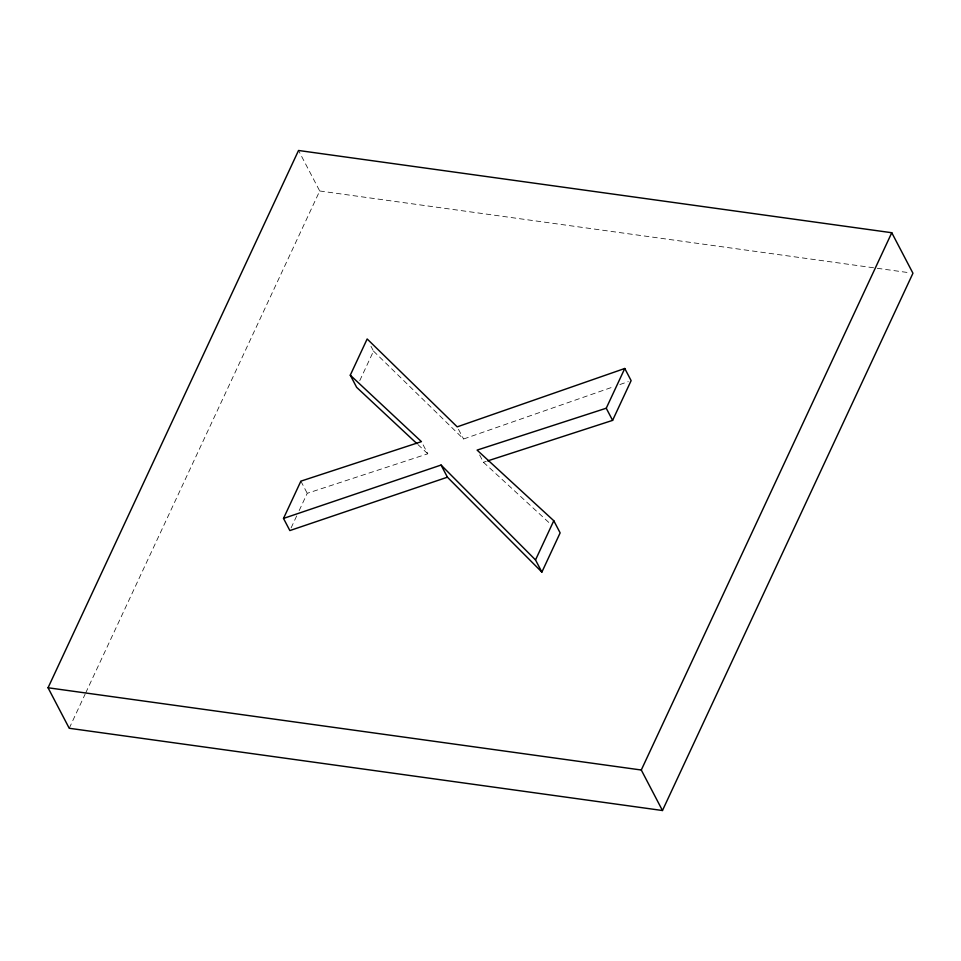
<?xml version="1.0" encoding="UTF-8"?>
<svg xmlns="http://www.w3.org/2000/svg" width="961" height="961" viewBox="0 0 961 961"><rect width="100%" height="100%" fill="white"/><g stroke="black" fill="none" stroke-linecap="round" stroke-linejoin="round"><path stroke-width="0.72" stroke-dasharray="4.8 3.6" d="M69.228 728.27L85.085 694.262M85.709 692.905L319.713 190.987L298.535 150.481M291.099 527.913L296.685 515.925M299.171 510.603L307.232 493.305L427.801 453.796L422.083 442.865M359.762 380.628L373.517 351.125L370.982 346.26M373.517 351.125L463.562 439.009L614.223 386.526M619.857 384.556L628.302 381.613M479.635 454.973L483.443 462.265L486.278 461.34M319.713 190.987L875.783 268.083M877.261 268.287L909.971 272.828M483.443 462.265L550.281 523.805M417.951 444.595L427.801 453.796M458.469 429.291L463.562 439.009M300.877 481.149L307.232 493.305"/><path stroke-width="1.44" d="M48.05 687.764L298.535 150.481L891.772 232.73L912.95 273.236L662.465 810.519L69.228 728.27L48.05 687.764L641.287 770.013L662.465 810.519M624.77 368.483L606.247 408.221L477.088 450.108L553.788 520.73L560.143 532.875L541.872 572.095L447.418 477.197L289.862 530.568L283.507 518.423L300.877 481.149L421.447 441.64L350.284 375.174L367.162 338.969L457.208 426.852L624.77 368.483L631.125 380.628L612.601 420.377L487.707 460.884M541.872 572.095L535.517 559.939L553.788 520.73M641.287 770.013L891.772 232.73M283.507 518.423L441.063 465.052L535.517 559.939M416.858 443.574L356.639 387.331L350.284 375.174M606.247 408.221L612.601 420.377M441.063 465.052L447.418 477.197"/></g></svg>
